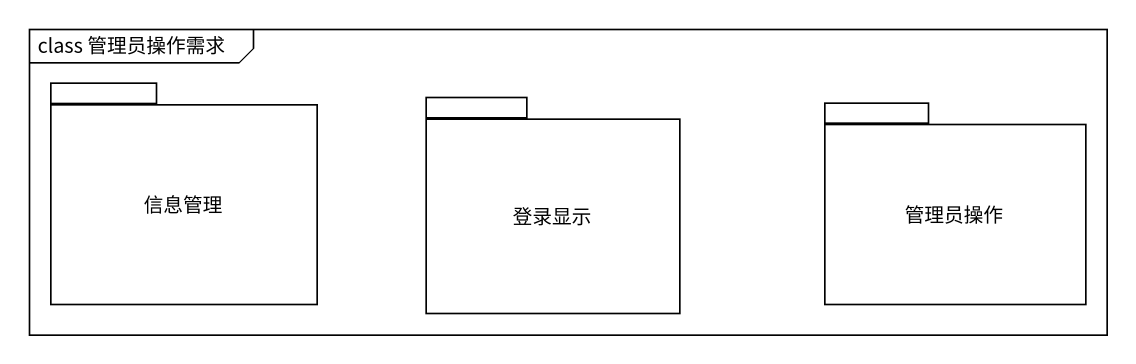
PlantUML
@startuml
mainframe class 管理员操作需求
package 信息管理 {
}
package 登录显示 {
}
package 管理员操作 {
}
@enduml
